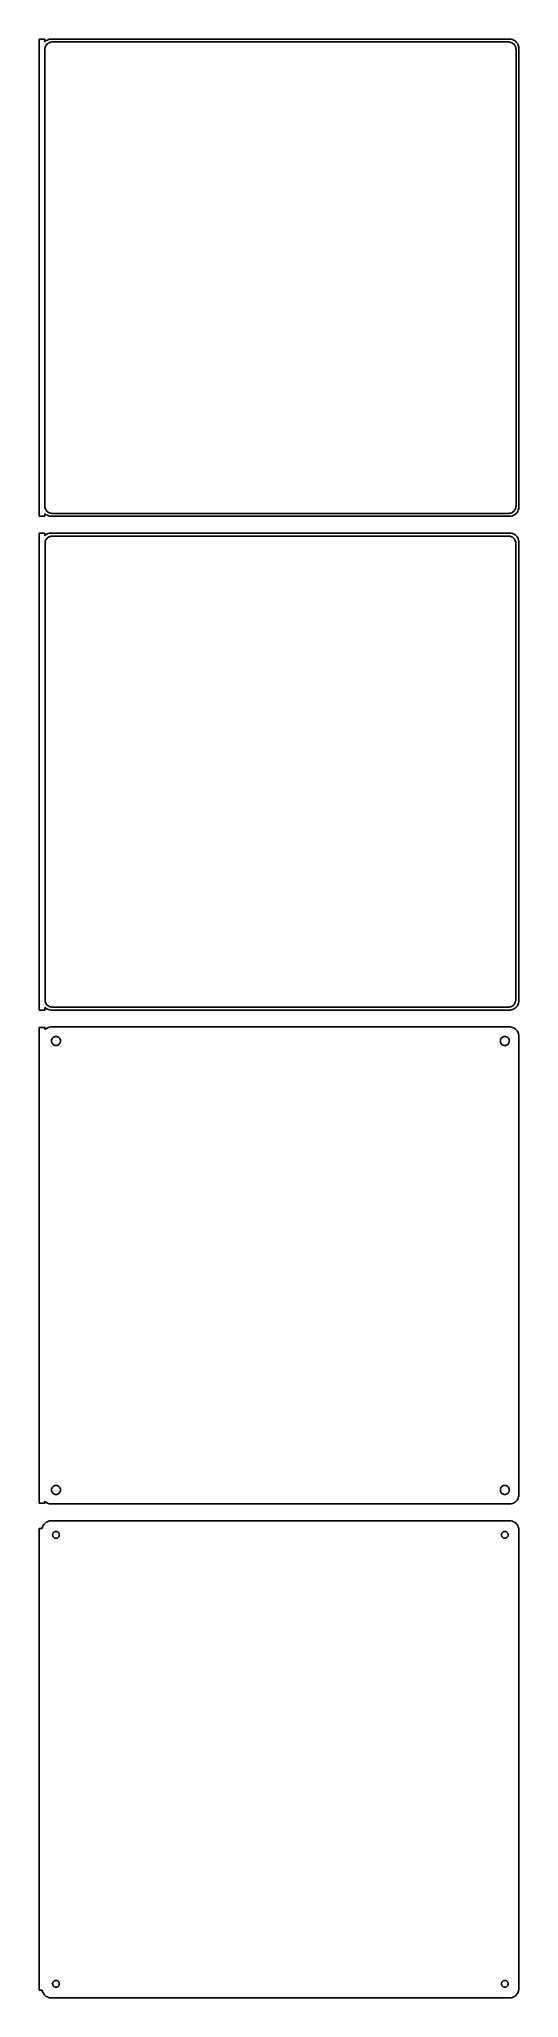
# Model space of a CAD drawing. Header units: metres. Extents: x -129 to 128, y 665 to 1711.
import ezdxf

# ---------------------------------------------------------------- set-up
doc = ezdxf.new("R2010")
doc.units = ezdxf.units.M

msp = doc.modelspace()

# ---------------------------------------------------------------- linework, layer by layer
for p, q in [((-126, 1711.49), (-129, 1711.49)), ((-129, 1711.49), (-129, 1456.51)), ((-126, 1710.06), (-126, 1711.49)), ((-125.687, 1710.35), (-126, 1710.06)), ((-125.968, 1706.5), (-125.874, 1706.99)), ((-125.874, 1706.99), (-125.719, 1707.47)), ((-125.719, 1707.47), (-125.505, 1707.93)), ((-125.179, 1710.72), (-125.687, 1710.35)), ((-125.505, 1707.93), (-125.236, 1708.35)), ((-125.236, 1708.35), (-124.916, 1708.74)), ((-124.629, 1711.02), (-125.179, 1710.72)), ((-124.916, 1708.74), (-124.55, 1709.08)), ((-124.045, 1711.26), (-124.629, 1711.02)), ((-124.55, 1709.08), (-124.143, 1709.38)), ((-124.143, 1709.38), (-123.703, 1709.62)), ((-123.437, 1711.41), (-124.045, 1711.26)), ((-123.703, 1709.62), (-123.236, 1709.8)), ((-122.814, 1711.49), (-123.437, 1711.41)), ((-123.236, 1709.8), (-122.75, 1709.93)), ((122.814, 1711.49), (-122.814, 1711.49)), ((-122.75, 1709.93), (-122.251, 1709.99)), ((-122.251, 1709.99), (122.251, 1709.99)), ((122.251, 1709.99), (122.75, 1709.93)), ((122.75, 1709.93), (123.236, 1709.8)), ((123.437, 1711.41), (122.814, 1711.49)), ((123.236, 1709.8), (123.703, 1709.62)), ((124.045, 1711.26), (123.437, 1711.41)), ((123.703, 1709.62), (124.143, 1709.38)), ((124.629, 1711.02), (124.045, 1711.26)), ((124.143, 1709.38), (124.55, 1709.08)), ((124.55, 1709.08), (124.916, 1708.74)), ((125.179, 1710.72), (124.629, 1711.02)), ((124.916, 1708.74), (125.236, 1708.35)), ((125.687, 1710.35), (125.179, 1710.72)), ((125.236, 1708.35), (125.505, 1707.93)), ((125.505, 1707.93), (125.719, 1707.47)), ((126.145, 1709.92), (125.687, 1710.35)), ((125.719, 1707.47), (125.874, 1706.99)), ((125.874, 1706.99), (125.968, 1706.5)), ((126.545, 1709.44), (126.145, 1709.92)), ((126.882, 1708.91), (126.545, 1709.44)), ((127.149, 1708.34), (126.882, 1708.91)), ((127.343, 1707.74), (127.149, 1708.34)), ((127.461, 1707.13), (127.343, 1707.74)), ((127.5, 1706.5), (127.461, 1707.13)), ((-126, 1706), (-125.968, 1706.5)), ((-126, 1462), (-126, 1706)), ((125.968, 1706.5), (126, 1706)), ((126, 1706), (126, 1462)), ((127.5, 1461.5), (127.5, 1706.5)), ((-129, 1456.51), (-126, 1456.51)), ((-125.968, 1461.5), (-126, 1462)), ((-126, 1457.94), (-125.687, 1457.65)), ((-126, 1456.51), (-126, 1457.94)), ((-125.874, 1461.01), (-125.968, 1461.5)), ((-125.719, 1460.53), (-125.874, 1461.01)), ((-125.505, 1460.07), (-125.719, 1460.53)), ((-125.687, 1457.65), (-125.179, 1457.28)), ((-125.236, 1459.65), (-125.505, 1460.07)), ((-124.916, 1459.26), (-125.236, 1459.65)), ((-125.179, 1457.28), (-124.629, 1456.98)), ((-124.55, 1458.92), (-124.916, 1459.26)), ((-124.629, 1456.98), (-124.045, 1456.74)), ((-124.143, 1458.62), (-124.55, 1458.92)), ((-123.703, 1458.38), (-124.143, 1458.62)), ((-124.045, 1456.74), (-123.437, 1456.59)), ((-123.236, 1458.2), (-123.703, 1458.38)), ((-123.437, 1456.59), (-122.814, 1456.51)), ((-122.75, 1458.07), (-123.236, 1458.2)), ((-122.814, 1456.51), (122.814, 1456.51)), ((-122.251, 1458.01), (-122.75, 1458.07)), ((122.251, 1458.01), (-122.251, 1458.01)), ((122.75, 1458.07), (122.251, 1458.01)), ((123.236, 1458.2), (122.75, 1458.07)), ((122.814, 1456.51), (123.437, 1456.59)), ((123.703, 1458.38), (123.236, 1458.2)), ((123.437, 1456.59), (124.045, 1456.74)), ((124.143, 1458.62), (123.703, 1458.38)), ((124.045, 1456.74), (124.629, 1456.98)), ((124.55, 1458.92), (124.143, 1458.62)), ((124.916, 1459.26), (124.55, 1458.92)), ((124.629, 1456.98), (125.179, 1457.28)), ((125.236, 1459.65), (124.916, 1459.26)), ((125.179, 1457.28), (125.687, 1457.65)), ((125.505, 1460.07), (125.236, 1459.65)), ((125.719, 1460.53), (125.505, 1460.07)), ((125.687, 1457.65), (126.145, 1458.08)), ((125.874, 1461.01), (125.719, 1460.53)), ((125.968, 1461.5), (125.874, 1461.01)), ((126, 1462), (125.968, 1461.5)), ((126.145, 1458.08), (126.545, 1458.56)), ((126.545, 1458.56), (126.882, 1459.09)), ((126.882, 1459.09), (127.149, 1459.66)), ((127.149, 1459.66), (127.343, 1460.26)), ((127.343, 1460.26), (127.461, 1460.87)), ((127.461, 1460.87), (127.5, 1461.5)), ((-126, 1447.49), (-129, 1447.49)), ((-129, 1447.49), (-129, 1192.51)), ((-126, 1446.06), (-126, 1447.49)), ((-125.687, 1446.35), (-126, 1446.06)), ((-125.179, 1446.72), (-125.687, 1446.35)), ((-124.629, 1447.02), (-125.179, 1446.72)), ((-124.823, 1444.65), (-124.469, 1444.98)), ((-124.045, 1447.26), (-124.629, 1447.02)), ((-124.469, 1444.98), (-124.075, 1445.27)), ((-124.075, 1445.27), (-123.649, 1445.5)), ((-123.437, 1447.41), (-124.045, 1447.26)), ((-123.649, 1445.5), (-123.197, 1445.68)), ((-122.814, 1447.49), (-123.437, 1447.41)), ((-123.197, 1445.68), (-122.726, 1445.8)), ((122.814, 1447.49), (-122.814, 1447.49)), ((-122.726, 1445.8), (-122.243, 1445.86)), ((-122.243, 1445.86), (122.243, 1445.86)), ((122.243, 1445.86), (122.726, 1445.8)), ((122.726, 1445.8), (123.197, 1445.68)), ((123.437, 1447.41), (122.814, 1447.49)), ((123.197, 1445.68), (123.649, 1445.5)), ((124.045, 1447.26), (123.437, 1447.41)), ((123.649, 1445.5), (124.075, 1445.27)), ((124.629, 1447.02), (124.045, 1447.26)), ((124.075, 1445.27), (124.469, 1444.98)), ((124.469, 1444.98), (124.823, 1444.65)), ((125.179, 1446.72), (124.629, 1447.02)), ((125.687, 1446.35), (125.179, 1446.72)), ((126.145, 1445.92), (125.687, 1446.35)), ((126.545, 1445.44), (126.145, 1445.92)), ((126.882, 1444.91), (126.545, 1445.44)), ((127.149, 1444.34), (126.882, 1444.91)), ((-125.873, 1442), (-125.842, 1442.49)), ((-125.873, 1198), (-125.873, 1442)), ((-125.842, 1442.49), (-125.751, 1442.96)), ((-125.751, 1442.96), (-125.601, 1443.43)), ((-125.601, 1443.43), (-125.394, 1443.87)), ((-125.394, 1443.87), (-125.133, 1444.28)), ((-125.133, 1444.28), (-124.823, 1444.65)), ((124.823, 1444.65), (125.133, 1444.28)), ((125.133, 1444.28), (125.394, 1443.87)), ((125.394, 1443.87), (125.601, 1443.43)), ((125.601, 1443.43), (125.751, 1442.96)), ((125.751, 1442.96), (125.842, 1442.49)), ((125.842, 1442.49), (125.873, 1442)), ((125.873, 1442), (125.873, 1198)), ((127.343, 1443.74), (127.149, 1444.34)), ((127.461, 1443.13), (127.343, 1443.74)), ((127.5, 1442.5), (127.461, 1443.13)), ((127.5, 1197.5), (127.5, 1442.5)), ((-126, 1193.94), (-125.687, 1193.65)), ((-126, 1192.51), (-126, 1193.94)), ((-125.842, 1197.51), (-125.873, 1198)), ((-125.751, 1197.04), (-125.842, 1197.51)), ((-125.601, 1196.57), (-125.751, 1197.04)), ((-125.687, 1193.65), (-125.179, 1193.28)), ((-125.394, 1196.13), (-125.601, 1196.57)), ((-125.133, 1195.72), (-125.394, 1196.13)), ((-124.823, 1195.35), (-125.133, 1195.72)), ((-124.469, 1195.02), (-124.823, 1195.35)), ((-124.075, 1194.73), (-124.469, 1195.02)), ((-123.649, 1194.5), (-124.075, 1194.73)), ((-123.197, 1194.32), (-123.649, 1194.5)), ((-122.726, 1194.2), (-123.197, 1194.32)), ((-122.243, 1194.14), (-122.726, 1194.2)), ((122.243, 1194.14), (-122.243, 1194.14)), ((122.726, 1194.2), (122.243, 1194.14)), ((123.197, 1194.32), (122.726, 1194.2)), ((123.649, 1194.5), (123.197, 1194.32)), ((124.075, 1194.73), (123.649, 1194.5)), ((124.469, 1195.02), (124.075, 1194.73)), ((124.823, 1195.35), (124.469, 1195.02)), ((125.133, 1195.72), (124.823, 1195.35)), ((125.394, 1196.13), (125.133, 1195.72)), ((125.179, 1193.28), (125.687, 1193.65)), ((125.601, 1196.57), (125.394, 1196.13)), ((125.751, 1197.04), (125.601, 1196.57)), ((125.687, 1193.65), (126.145, 1194.08)), ((125.842, 1197.51), (125.751, 1197.04)), ((125.873, 1198), (125.842, 1197.51)), ((126.145, 1194.08), (126.545, 1194.56)), ((126.545, 1194.56), (126.882, 1195.09)), ((126.882, 1195.09), (127.149, 1195.66)), ((127.149, 1195.66), (127.343, 1196.26)), ((127.343, 1196.26), (127.461, 1196.87)), ((127.461, 1196.87), (127.5, 1197.5)), ((-129, 1192.51), (-126, 1192.51)), ((-126, 1183.11), (-129, 1183.11)), ((-129, 1183.11), (-129, 928.885)), ((-126, 1182.06), (-126, 1183.11)), ((-125.179, 1193.28), (-124.629, 1192.98)), ((-124.629, 1192.98), (-124.045, 1192.74)), ((-124.045, 1183.26), (-124.629, 1183.02)), ((-124.045, 1192.74), (-123.437, 1192.59)), ((-123.437, 1183.41), (-124.045, 1183.26)), ((-123.437, 1192.59), (-122.814, 1192.51)), ((-122.814, 1183.49), (-123.437, 1183.41)), ((-122.814, 1192.51), (122.814, 1192.51)), ((122.814, 1183.49), (-122.814, 1183.49)), ((122.814, 1192.51), (123.437, 1192.59)), ((123.437, 1183.41), (122.814, 1183.49)), ((123.437, 1192.59), (124.045, 1192.74)), ((124.045, 1183.26), (123.437, 1183.41)), ((124.045, 1192.74), (124.629, 1192.98)), ((124.629, 1183.02), (124.045, 1183.26)), ((124.629, 1192.98), (125.179, 1193.28)), ((-125.687, 1182.35), (-126, 1182.06)), ((-125.179, 1182.72), (-125.687, 1182.35)), ((-124.629, 1183.02), (-125.179, 1182.72)), ((-122.4, 1176), (-122.381, 1176.3)), ((-122.381, 1175.7), (-122.4, 1176)), ((-122.381, 1176.3), (-122.325, 1176.6)), ((-122.325, 1175.4), (-122.381, 1175.7)), ((-122.325, 1176.6), (-122.231, 1176.88)), ((-122.231, 1175.12), (-122.325, 1175.4)), ((-122.231, 1176.88), (-122.103, 1177.16)), ((-122.103, 1174.84), (-122.231, 1175.12)), ((-122.103, 1177.16), (-121.942, 1177.41)), ((-121.942, 1174.59), (-122.103, 1174.84)), ((-121.942, 1177.41), (-121.75, 1177.64)), ((-121.75, 1174.36), (-121.942, 1174.59)), ((-121.75, 1177.64), (-121.53, 1177.85)), ((-121.53, 1174.15), (-121.75, 1174.36)), ((-121.53, 1177.85), (-121.286, 1178.03)), ((-121.286, 1173.97), (-121.53, 1174.15)), ((-121.286, 1178.03), (-121.022, 1178.17)), ((-121.022, 1173.83), (-121.286, 1173.97)), ((-121.022, 1178.17), (-120.742, 1178.28)), ((-120.742, 1173.72), (-121.022, 1173.83)), ((-120.742, 1178.28), (-120.45, 1178.36)), ((-120.45, 1173.64), (-120.742, 1173.72)), ((-120.45, 1178.36), (-120.151, 1178.4)), ((-120.151, 1173.6), (-120.45, 1173.64)), ((-120.151, 1178.4), (-119.849, 1178.4)), ((-119.849, 1173.6), (-120.151, 1173.6)), ((-119.849, 1178.4), (-119.55, 1178.36)), ((-119.55, 1173.64), (-119.849, 1173.6)), ((-119.55, 1178.36), (-119.258, 1178.28)), ((-119.258, 1173.72), (-119.55, 1173.64)), ((-119.258, 1178.28), (-118.978, 1178.17)), ((-118.978, 1173.83), (-119.258, 1173.72)), ((-118.978, 1178.17), (-118.714, 1178.03)), ((-118.714, 1173.97), (-118.978, 1173.83)), ((-118.714, 1178.03), (-118.47, 1177.85)), ((-118.47, 1174.15), (-118.714, 1173.97)), ((-118.47, 1177.85), (-118.25, 1177.64)), ((-118.25, 1174.36), (-118.47, 1174.15)), ((-118.25, 1177.64), (-118.058, 1177.41)), ((-118.058, 1174.59), (-118.25, 1174.36)), ((-118.058, 1177.41), (-117.897, 1177.16)), ((-117.897, 1174.84), (-118.058, 1174.59)), ((-117.897, 1177.16), (-117.769, 1176.88)), ((-117.769, 1175.12), (-117.897, 1174.84)), ((-117.769, 1176.88), (-117.675, 1176.6)), ((-117.675, 1175.4), (-117.769, 1175.12)), ((-117.675, 1176.6), (-117.619, 1176.3)), ((-117.619, 1175.7), (-117.675, 1175.4)), ((-117.619, 1176.3), (-117.6, 1176)), ((-117.6, 1176), (-117.619, 1175.7)), ((117.6, 1176), (117.619, 1176.3)), ((117.619, 1175.7), (117.6, 1176)), ((117.619, 1176.3), (117.675, 1176.6)), ((117.675, 1175.4), (117.619, 1175.7)), ((117.675, 1176.6), (117.769, 1176.88)), ((117.769, 1175.12), (117.675, 1175.4)), ((117.769, 1176.88), (117.897, 1177.16)), ((117.897, 1174.84), (117.769, 1175.12)), ((117.897, 1177.16), (118.058, 1177.41)), ((118.058, 1174.59), (117.897, 1174.84)), ((118.058, 1177.41), (118.25, 1177.64)), ((118.25, 1174.36), (118.058, 1174.59)), ((118.25, 1177.64), (118.47, 1177.85)), ((118.47, 1174.15), (118.25, 1174.36)), ((118.47, 1177.85), (118.714, 1178.03)), ((118.714, 1173.97), (118.47, 1174.15)), ((118.714, 1178.03), (118.978, 1178.17)), ((118.978, 1173.83), (118.714, 1173.97)), ((118.978, 1178.17), (119.258, 1178.28)), ((119.258, 1173.72), (118.978, 1173.83)), ((119.258, 1178.28), (119.55, 1178.36)), ((119.55, 1173.64), (119.258, 1173.72)), ((119.55, 1178.36), (119.849, 1178.4)), ((119.849, 1173.6), (119.55, 1173.64)), ((119.849, 1178.4), (120.151, 1178.4)), ((120.151, 1173.6), (119.849, 1173.6)), ((120.151, 1178.4), (120.45, 1178.36)), ((120.45, 1173.64), (120.151, 1173.6)), ((120.45, 1178.36), (120.742, 1178.28)), ((120.742, 1173.72), (120.45, 1173.64)), ((120.742, 1178.28), (121.022, 1178.17)), ((121.022, 1173.83), (120.742, 1173.72)), ((121.022, 1178.17), (121.286, 1178.03)), ((121.286, 1173.97), (121.022, 1173.83)), ((121.286, 1178.03), (121.53, 1177.85)), ((121.53, 1174.15), (121.286, 1173.97)), ((121.53, 1177.85), (121.75, 1177.64)), ((121.75, 1174.36), (121.53, 1174.15)), ((121.75, 1177.64), (121.942, 1177.41)), ((121.942, 1174.59), (121.75, 1174.36)), ((121.942, 1177.41), (122.103, 1177.16)), ((122.103, 1174.84), (121.942, 1174.59)), ((122.103, 1177.16), (122.231, 1176.88)), ((122.231, 1175.12), (122.103, 1174.84)), ((122.231, 1176.88), (122.325, 1176.6)), ((122.325, 1175.4), (122.231, 1175.12)), ((122.325, 1176.6), (122.381, 1176.3)), ((122.381, 1175.7), (122.325, 1175.4)), ((122.381, 1176.3), (122.4, 1176)), ((122.4, 1176), (122.381, 1175.7)), ((125.179, 1182.72), (124.629, 1183.02)), ((125.687, 1182.35), (125.179, 1182.72)), ((126.145, 1181.92), (125.687, 1182.35)), ((126.545, 1181.44), (126.145, 1181.92)), ((126.882, 1180.91), (126.545, 1181.44)), ((127.149, 1180.34), (126.882, 1180.91)), ((127.343, 1179.74), (127.149, 1180.34)), ((127.461, 1179.13), (127.343, 1179.74)), ((127.5, 1178.5), (127.461, 1179.13)), ((127.5, 933.5), (127.5, 1178.5)), ((-122.4, 936), (-122.381, 936.301)), ((-122.381, 935.699), (-122.4, 936)), ((-122.381, 936.301), (-122.325, 936.597)), ((-122.325, 935.403), (-122.381, 935.699)), ((-122.325, 936.597), (-122.231, 936.883)), ((-122.231, 935.117), (-122.325, 935.403)), ((-122.231, 936.883), (-122.103, 937.156)), ((-122.103, 934.844), (-122.231, 935.117)), ((-122.103, 937.156), (-121.942, 937.411)), ((-121.942, 934.589), (-122.103, 934.844)), ((-121.942, 937.411), (-121.75, 937.643)), ((-121.75, 934.357), (-121.942, 934.589)), ((-121.75, 937.643), (-121.53, 937.849)), ((-121.53, 934.151), (-121.75, 934.357)), ((-121.53, 937.849), (-121.286, 938.026)), ((-121.286, 933.974), (-121.53, 934.151)), ((-121.286, 938.026), (-121.022, 938.172)), ((-121.022, 933.828), (-121.286, 933.974)), ((-121.022, 938.172), (-120.742, 938.283)), ((-120.742, 933.717), (-121.022, 933.828)), ((-120.742, 938.283), (-120.45, 938.357)), ((-120.45, 933.643), (-120.742, 933.717)), ((-120.45, 938.357), (-120.151, 938.395)), ((-120.151, 933.605), (-120.45, 933.643)), ((-120.151, 938.395), (-119.849, 938.395)), ((-119.849, 933.605), (-120.151, 933.605)), ((-119.849, 938.395), (-119.55, 938.357)), ((-119.55, 933.643), (-119.849, 933.605)), ((-119.55, 938.357), (-119.258, 938.283)), ((-119.258, 933.717), (-119.55, 933.643)), ((-119.258, 938.283), (-118.978, 938.172)), ((-118.978, 933.828), (-119.258, 933.717)), ((-118.978, 938.172), (-118.714, 938.026)), ((-118.714, 933.974), (-118.978, 933.828)), ((-118.714, 938.026), (-118.47, 937.849)), ((-118.47, 934.151), (-118.714, 933.974)), ((-118.47, 937.849), (-118.25, 937.643)), ((-118.25, 934.357), (-118.47, 934.151)), ((-118.25, 937.643), (-118.058, 937.411)), ((-118.058, 934.589), (-118.25, 934.357)), ((-118.058, 937.411), (-117.897, 937.156)), ((-117.897, 934.844), (-118.058, 934.589)), ((-117.897, 937.156), (-117.769, 936.883)), ((-117.769, 935.117), (-117.897, 934.844)), ((-117.769, 936.883), (-117.675, 936.597)), ((-117.675, 935.403), (-117.769, 935.117)), ((-117.675, 936.597), (-117.619, 936.301)), ((-117.619, 935.699), (-117.675, 935.403)), ((-117.619, 936.301), (-117.6, 936)), ((-117.6, 936), (-117.619, 935.699)), ((117.6, 936), (117.619, 936.301)), ((117.619, 935.699), (117.6, 936)), ((117.619, 936.301), (117.675, 936.597)), ((117.675, 935.403), (117.619, 935.699)), ((117.675, 936.597), (117.769, 936.883)), ((117.769, 935.117), (117.675, 935.403)), ((117.769, 936.883), (117.897, 937.156)), ((117.897, 934.844), (117.769, 935.117)), ((117.897, 937.156), (118.058, 937.411)), ((118.058, 934.589), (117.897, 934.844)), ((118.058, 937.411), (118.25, 937.643)), ((118.25, 934.357), (118.058, 934.589)), ((118.25, 937.643), (118.47, 937.849)), ((118.47, 934.151), (118.25, 934.357)), ((118.47, 937.849), (118.714, 938.026)), ((118.714, 933.974), (118.47, 934.151)), ((118.714, 938.026), (118.978, 938.172)), ((118.978, 933.828), (118.714, 933.974)), ((118.978, 938.172), (119.258, 938.283)), ((119.258, 933.717), (118.978, 933.828)), ((119.258, 938.283), (119.55, 938.357)), ((119.55, 933.643), (119.258, 933.717)), ((119.55, 938.357), (119.849, 938.395)), ((119.849, 933.605), (119.55, 933.643)), ((119.849, 938.395), (120.151, 938.395)), ((120.151, 933.605), (119.849, 933.605)), ((120.151, 938.395), (120.45, 938.357)), ((120.45, 933.643), (120.151, 933.605)), ((120.45, 938.357), (120.742, 938.283)), ((120.742, 933.717), (120.45, 933.643)), ((120.742, 938.283), (121.022, 938.172)), ((121.022, 933.828), (120.742, 933.717)), ((121.022, 938.172), (121.286, 938.026)), ((121.286, 933.974), (121.022, 933.828)), ((121.286, 938.026), (121.53, 937.849)), ((121.53, 934.151), (121.286, 933.974)), ((121.53, 937.849), (121.75, 937.643)), ((121.75, 934.357), (121.53, 934.151)), ((121.75, 937.643), (121.942, 937.411)), ((121.942, 934.589), (121.75, 934.357)), ((121.942, 937.411), (122.103, 937.156)), ((122.103, 934.844), (121.942, 934.589)), ((122.103, 937.156), (122.231, 936.883)), ((122.231, 935.117), (122.103, 934.844)), ((122.231, 936.883), (122.325, 936.597)), ((122.325, 935.403), (122.231, 935.117)), ((122.325, 936.597), (122.381, 936.301)), ((122.381, 935.699), (122.325, 935.403)), ((122.381, 936.301), (122.4, 936)), ((122.4, 936), (122.381, 935.699)), ((127.149, 931.659), (127.343, 932.257)), ((127.343, 932.257), (127.461, 932.873)), ((127.461, 932.873), (127.5, 933.5)), ((-129, 928.885), (-126, 928.885)), ((-126, 928.885), (-126, 929.941)), ((-126, 929.941), (-125.687, 929.647)), ((-125.687, 929.647), (-125.179, 929.278)), ((-125.179, 929.278), (-124.629, 928.976)), ((-124.629, 928.976), (-124.045, 928.745)), ((-124.045, 928.745), (-123.437, 928.589)), ((-123.437, 928.589), (-122.814, 928.51)), ((-122.814, 928.51), (122.814, 928.51)), ((122.814, 928.51), (123.437, 928.589)), ((123.437, 928.589), (124.045, 928.745)), ((124.045, 928.745), (124.629, 928.976)), ((124.629, 928.976), (125.179, 929.278)), ((125.179, 929.278), (125.687, 929.647)), ((125.687, 929.647), (126.145, 930.077)), ((126.145, 930.077), (126.545, 930.561)), ((126.545, 930.561), (126.882, 931.091)), ((126.882, 931.091), (127.149, 931.659)), ((-127.4, 915.444), (-129, 915.444)), ((-129, 915.444), (-129, 668.556)), ((-127.343, 915.743), (-127.4, 915.444)), ((-127.149, 916.341), (-127.343, 915.743)), ((-126.882, 916.909), (-127.149, 916.341)), ((-126.545, 917.439), (-126.882, 916.909)), ((-126.145, 917.923), (-126.545, 917.439)), ((-125.687, 918.353), (-126.145, 917.923)), ((-125.179, 918.722), (-125.687, 918.353)), ((-124.629, 919.024), (-125.179, 918.722)), ((-124.045, 919.255), (-124.629, 919.024)), ((-123.437, 919.411), (-124.045, 919.255)), ((-122.814, 919.49), (-123.437, 919.411)), ((122.814, 919.49), (-122.814, 919.49)), ((-121.8, 912), (-121.786, 912.226)), ((-121.786, 911.774), (-121.8, 912)), ((-121.786, 912.226), (-121.743, 912.448)), ((-121.743, 911.552), (-121.786, 911.774)), ((-121.743, 912.448), (-121.674, 912.663)), ((-121.674, 911.337), (-121.743, 911.552)), ((-121.674, 912.663), (-121.577, 912.867)), ((-121.577, 911.133), (-121.674, 911.337)), ((-121.577, 912.867), (-121.456, 913.058)), ((-121.456, 910.942), (-121.577, 911.133)), ((-121.456, 913.058), (-121.312, 913.232)), ((-121.312, 910.768), (-121.456, 910.942)), ((-121.312, 913.232), (-121.147, 913.387)), ((-121.147, 913.387), (-120.964, 913.52)), ((-120.964, 913.52), (-120.766, 913.629)), ((-120.766, 913.629), (-120.556, 913.712)), ((-120.556, 913.712), (-120.337, 913.768)), ((-120.337, 913.768), (-120.113, 913.796)), ((-120.113, 913.796), (-119.887, 913.796)), ((-119.887, 913.796), (-119.663, 913.768)), ((-119.663, 913.768), (-119.444, 913.712)), ((-119.444, 913.712), (-119.234, 913.629)), ((-119.234, 913.629), (-119.036, 913.52)), ((-119.036, 913.52), (-118.853, 913.387)), ((-118.853, 913.387), (-118.688, 913.232)), ((-118.688, 913.232), (-118.544, 913.058)), ((-118.544, 910.942), (-118.688, 910.768)), ((-118.544, 913.058), (-118.423, 912.867)), ((-118.423, 911.133), (-118.544, 910.942)), ((-118.423, 912.867), (-118.326, 912.663)), ((-118.326, 911.337), (-118.423, 911.133)), ((-118.326, 912.663), (-118.257, 912.448)), ((-118.257, 911.552), (-118.326, 911.337)), ((-118.257, 912.448), (-118.214, 912.226)), ((-118.214, 911.774), (-118.257, 911.552)), ((-118.214, 912.226), (-118.2, 912)), ((-118.2, 912), (-118.214, 911.774)), ((118.2, 912), (118.214, 912.226)), ((118.214, 911.774), (118.2, 912)), ((118.214, 912.226), (118.257, 912.448)), ((118.257, 911.552), (118.214, 911.774)), ((118.257, 912.448), (118.326, 912.663)), ((118.326, 911.337), (118.257, 911.552)), ((118.326, 912.663), (118.423, 912.867)), ((118.423, 911.133), (118.326, 911.337)), ((118.423, 912.867), (118.544, 913.058)), ((118.544, 910.942), (118.423, 911.133)), ((118.544, 913.058), (118.688, 913.232)), ((118.688, 910.768), (118.544, 910.942)), ((118.688, 913.232), (118.853, 913.387)), ((118.853, 913.387), (119.036, 913.52)), ((119.036, 913.52), (119.234, 913.629)), ((119.234, 913.629), (119.444, 913.712)), ((119.444, 913.712), (119.663, 913.768)), ((119.663, 913.768), (119.887, 913.796)), ((119.887, 913.796), (120.113, 913.796)), ((120.113, 913.796), (120.337, 913.768)), ((120.337, 913.768), (120.556, 913.712)), ((120.556, 913.712), (120.766, 913.629)), ((120.766, 913.629), (120.964, 913.52)), ((120.964, 913.52), (121.147, 913.387)), ((121.147, 913.387), (121.312, 913.232)), ((121.312, 913.232), (121.456, 913.058)), ((121.456, 910.942), (121.312, 910.768)), ((121.456, 913.058), (121.577, 912.867)), ((121.577, 911.133), (121.456, 910.942)), ((121.577, 912.867), (121.674, 912.663)), ((121.674, 911.337), (121.577, 911.133)), ((121.674, 912.663), (121.743, 912.448)), ((121.743, 911.552), (121.674, 911.337)), ((121.743, 912.448), (121.786, 912.226)), ((121.786, 911.774), (121.743, 911.552)), ((121.786, 912.226), (121.8, 912)), ((121.8, 912), (121.786, 911.774)), ((123.437, 919.411), (122.814, 919.49)), ((124.045, 919.255), (123.437, 919.411)), ((124.629, 919.024), (124.045, 919.255)), ((125.179, 918.722), (124.629, 919.024)), ((125.687, 918.353), (125.179, 918.722)), ((126.145, 917.923), (125.687, 918.353)), ((126.545, 917.439), (126.145, 917.923)), ((126.882, 916.909), (126.545, 917.439)), ((127.149, 916.341), (126.882, 916.909)), ((127.343, 915.743), (127.149, 916.341)), ((127.461, 915.127), (127.343, 915.743)), ((127.5, 914.5), (127.461, 915.127)), ((127.5, 669.5), (127.5, 914.5)), ((-121.147, 910.613), (-121.312, 910.768)), ((-120.964, 910.48), (-121.147, 910.613)), ((-120.766, 910.371), (-120.964, 910.48)), ((-120.556, 910.288), (-120.766, 910.371)), ((-120.337, 910.232), (-120.556, 910.288)), ((-120.113, 910.204), (-120.337, 910.232)), ((-119.887, 910.204), (-120.113, 910.204)), ((-119.663, 910.232), (-119.887, 910.204)), ((-119.444, 910.288), (-119.663, 910.232)), ((-119.234, 910.371), (-119.444, 910.288)), ((-119.036, 910.48), (-119.234, 910.371)), ((-118.853, 910.613), (-119.036, 910.48)), ((-118.688, 910.768), (-118.853, 910.613)), ((118.853, 910.613), (118.688, 910.768)), ((119.036, 910.48), (118.853, 910.613)), ((119.234, 910.371), (119.036, 910.48)), ((119.444, 910.288), (119.234, 910.371)), ((119.663, 910.232), (119.444, 910.288)), ((119.887, 910.204), (119.663, 910.232)), ((120.113, 910.204), (119.887, 910.204)), ((120.337, 910.232), (120.113, 910.204)), ((120.556, 910.288), (120.337, 910.232)), ((120.766, 910.371), (120.556, 910.288)), ((120.964, 910.48), (120.766, 910.371)), ((121.147, 910.613), (120.964, 910.48)), ((121.312, 910.768), (121.147, 910.613)), ((-121.8, 672), (-121.786, 672.226)), ((-121.786, 671.774), (-121.8, 672)), ((-121.786, 672.226), (-121.743, 672.448)), ((-121.743, 671.552), (-121.786, 671.774)), ((-121.743, 672.448), (-121.674, 672.663)), ((-121.674, 671.337), (-121.743, 671.552)), ((-121.674, 672.663), (-121.577, 672.867)), ((-121.577, 671.133), (-121.674, 671.337)), ((-121.577, 672.867), (-121.456, 673.058)), ((-121.456, 670.942), (-121.577, 671.133)), ((-121.456, 673.058), (-121.312, 673.232)), ((-121.312, 670.768), (-121.456, 670.942)), ((-121.312, 673.232), (-121.147, 673.387)), ((-121.147, 670.613), (-121.312, 670.768)), ((-121.147, 673.387), (-120.964, 673.52)), ((-120.964, 670.48), (-121.147, 670.613)), ((-120.964, 673.52), (-120.766, 673.629)), ((-120.766, 670.371), (-120.964, 670.48)), ((-120.766, 673.629), (-120.556, 673.712)), ((-120.556, 670.288), (-120.766, 670.371)), ((-120.556, 673.712), (-120.337, 673.768)), ((-120.337, 670.232), (-120.556, 670.288)), ((-120.337, 673.768), (-120.113, 673.796)), ((-120.113, 670.204), (-120.337, 670.232)), ((-120.113, 673.796), (-119.887, 673.796)), ((-119.887, 670.204), (-120.113, 670.204)), ((-119.887, 673.796), (-119.663, 673.768)), ((-119.663, 670.232), (-119.887, 670.204)), ((-119.663, 673.768), (-119.444, 673.712)), ((-119.444, 670.288), (-119.663, 670.232)), ((-119.444, 673.712), (-119.234, 673.629)), ((-119.234, 670.371), (-119.444, 670.288)), ((-119.234, 673.629), (-119.036, 673.52)), ((-119.036, 670.48), (-119.234, 670.371)), ((-119.036, 673.52), (-118.853, 673.387)), ((-118.853, 670.613), (-119.036, 670.48)), ((-118.853, 673.387), (-118.688, 673.232)), ((-118.688, 670.768), (-118.853, 670.613)), ((-118.688, 673.232), (-118.544, 673.058)), ((-118.544, 670.942), (-118.688, 670.768)), ((-118.544, 673.058), (-118.423, 672.867)), ((-118.423, 671.133), (-118.544, 670.942)), ((-118.423, 672.867), (-118.326, 672.663)), ((-118.326, 671.337), (-118.423, 671.133)), ((-118.326, 672.663), (-118.257, 672.448)), ((-118.257, 671.552), (-118.326, 671.337)), ((-118.257, 672.448), (-118.214, 672.226)), ((-118.214, 671.774), (-118.257, 671.552)), ((-118.214, 672.226), (-118.2, 672)), ((-118.2, 672), (-118.214, 671.774)), ((118.2, 672), (118.214, 672.226)), ((118.214, 671.774), (118.2, 672)), ((118.214, 672.226), (118.257, 672.448)), ((118.257, 671.552), (118.214, 671.774)), ((118.257, 672.448), (118.326, 672.663)), ((118.326, 671.337), (118.257, 671.552)), ((118.326, 672.663), (118.423, 672.867)), ((118.423, 671.133), (118.326, 671.337)), ((118.423, 672.867), (118.544, 673.058)), ((118.544, 670.942), (118.423, 671.133)), ((118.544, 673.058), (118.688, 673.232)), ((118.688, 670.768), (118.544, 670.942)), ((118.688, 673.232), (118.853, 673.387)), ((118.853, 670.613), (118.688, 670.768)), ((118.853, 673.387), (119.036, 673.52)), ((119.036, 670.48), (118.853, 670.613)), ((119.036, 673.52), (119.234, 673.629)), ((119.234, 670.371), (119.036, 670.48)), ((119.234, 673.629), (119.444, 673.712)), ((119.444, 670.288), (119.234, 670.371)), ((119.444, 673.712), (119.663, 673.768)), ((119.663, 670.232), (119.444, 670.288)), ((119.663, 673.768), (119.887, 673.796)), ((119.887, 670.204), (119.663, 670.232)), ((119.887, 673.796), (120.113, 673.796)), ((120.113, 670.204), (119.887, 670.204)), ((120.113, 673.796), (120.337, 673.768)), ((120.337, 670.232), (120.113, 670.204)), ((120.337, 673.768), (120.556, 673.712)), ((120.556, 670.288), (120.337, 670.232)), ((120.556, 673.712), (120.766, 673.629)), ((120.766, 670.371), (120.556, 670.288)), ((120.766, 673.629), (120.964, 673.52)), ((120.964, 670.48), (120.766, 670.371)), ((120.964, 673.52), (121.147, 673.387)), ((121.147, 670.613), (120.964, 670.48)), ((121.147, 673.387), (121.312, 673.232)), ((121.312, 670.768), (121.147, 670.613)), ((121.312, 673.232), (121.456, 673.058)), ((121.456, 670.942), (121.312, 670.768)), ((121.456, 673.058), (121.577, 672.867)), ((121.577, 671.133), (121.456, 670.942)), ((121.577, 672.867), (121.674, 672.663)), ((121.674, 671.337), (121.577, 671.133)), ((121.674, 672.663), (121.743, 672.448)), ((121.743, 671.552), (121.674, 671.337)), ((121.743, 672.448), (121.786, 672.226)), ((121.786, 671.774), (121.743, 671.552)), ((121.786, 672.226), (121.8, 672)), ((121.8, 672), (121.786, 671.774)), ((-129, 668.556), (-127.4, 668.556)), ((-127.4, 668.556), (-127.343, 668.257)), ((-127.343, 668.257), (-127.149, 667.659)), ((-127.149, 667.659), (-126.882, 667.091)), ((-126.882, 667.091), (-126.545, 666.561)), ((-126.545, 666.561), (-126.145, 666.077)), ((-126.145, 666.077), (-125.687, 665.647)), ((-125.687, 665.647), (-125.179, 665.278)), ((-125.179, 665.278), (-124.629, 664.976)), ((-124.629, 664.976), (-124.045, 664.745)), ((-124.045, 664.745), (-123.437, 664.589)), ((-123.437, 664.589), (-122.814, 664.51)), ((-122.814, 664.51), (122.814, 664.51)), ((122.814, 664.51), (123.437, 664.589)), ((123.437, 664.589), (124.045, 664.745)), ((124.045, 664.745), (124.629, 664.976)), ((124.629, 664.976), (125.179, 665.278)), ((125.179, 665.278), (125.687, 665.647)), ((125.687, 665.647), (126.145, 666.077)), ((126.145, 666.077), (126.545, 666.561)), ((126.545, 666.561), (126.882, 667.091)), ((126.882, 667.091), (127.149, 667.659)), ((127.149, 667.659), (127.343, 668.257)), ((127.343, 668.257), (127.461, 668.873)), ((127.461, 668.873), (127.5, 669.5))]:
    msp.add_line(p, q)

doc.saveas('drawing.dxf')
